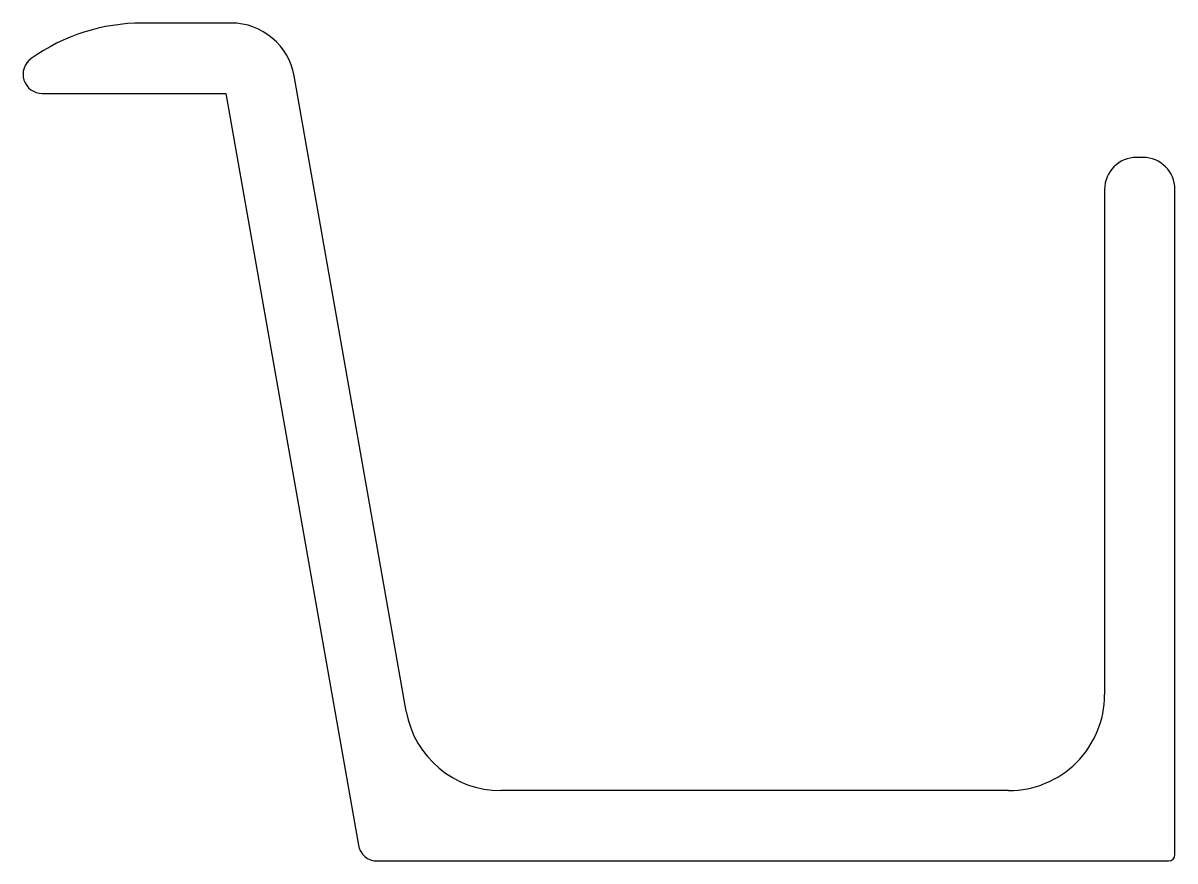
# Model space of a CAD drawing. Extents: x 1203 to 1221, y 2104.9 to 2118.
import ezdxf

# ---------------------------------------------------------------- set-up
doc = ezdxf.new("R2010")
doc.units = 0
doc.layers.get('0').update_dxf_attribs({"linetype": 'CONTINUOUS'})

msp = doc.modelspace()

# ---------------------------------------------------------------- linework, layer by layer
for p, q in [((1206.25, 2118.037), (1204.862, 2118.037)), ((1208.986, 2107.277), (1207.234, 2117.211)), ((1203.298, 2116.937), (1206.166, 2116.937)), ((1206.166, 2116.937), (1208.238, 2105.185)), ((1220.498, 2115.937), (1220.398, 2115.937)), ((1219.898, 2115.437), (1219.898, 2107.538)), ((1220.998, 2105.037), (1220.998, 2115.437)), ((1218.398, 2106.037), (1210.463, 2106.037)), ((1208.533, 2104.937), (1220.898, 2104.937))]:
    msp.add_line(p, q)
for centre, radius, start, end in [((1204.863, 2115.037), 3, 90.0268, 125.4285), ((1206.25, 2117.037), 1, 10, 90), ((1203.298, 2117.237), 0.3, 125.4066, 270), ((1220.398, 2115.437), 0.5, 90, 180), ((1220.498, 2115.437), 0.5, 0, 90), ((1218.398, 2107.537), 1.5, 270, 0.0228), ((1210.463, 2107.537), 1.5, 190, 270), ((1208.533, 2105.237), 0.3, 190, 270.0081), ((1220.898, 2105.037), 0.1, 270, 0)]:
    msp.add_arc(centre, radius, start, end)

doc.saveas('drawing.dxf')
